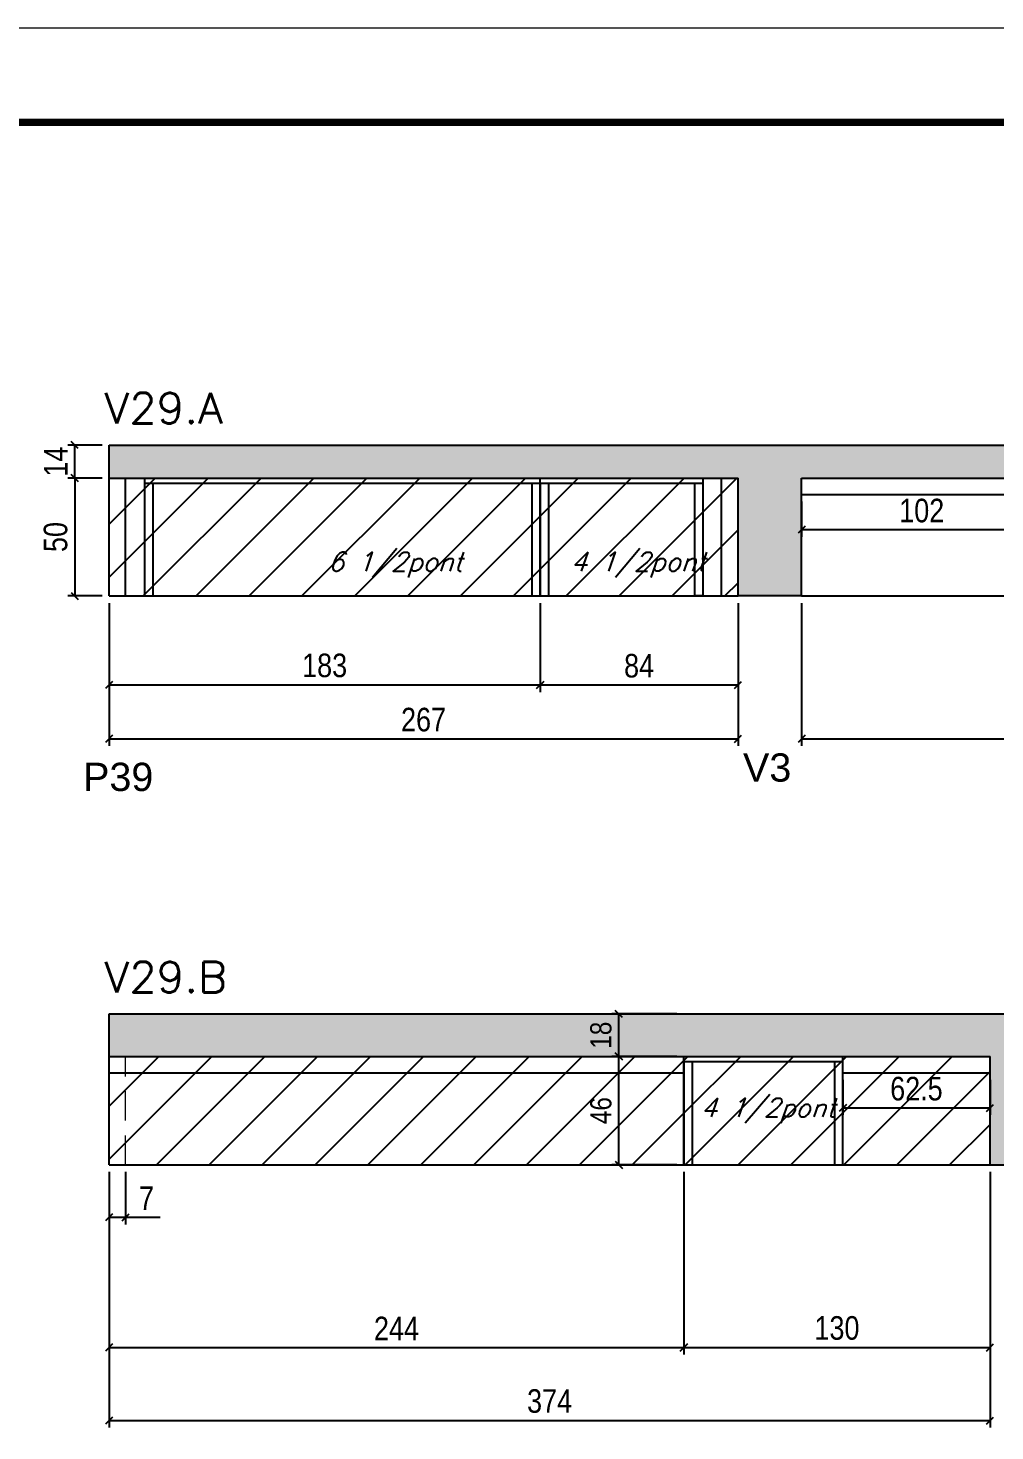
# Model space of a CAD drawing. Extents: x -10448 to -1189, y -11772 to 17235.
# Drawn here: x -5155 to -4745, y 8209 to 8804 of the extents above; entities that cross this region are included whole.
import ezdxf

# ---------------------------------------------------------------- set-up
doc = ezdxf.new("R2010")
doc.units = 0
doc.linetypes.add('DASHED', pattern=[0.75, 0.5, -0.25])
doc.linetypes.add('HIDDEN', pattern=[0.375, 0.25, -0.125])
for name, color, linetype in [('5', 5, 'Continuous'), ('COTA', 241, 'Continuous'), ('Painéis', 200, 'Continuous'), ('Reaproveitamento', 251, 'Continuous'), ('SARR_2.2x7', 40, 'Continuous'), ('SARR_3.5x7', 81, 'Continuous'), ('texto', 7, 'Continuous')]:
    doc.layers.add(name, color=color, linetype=linetype)
for name, color, linetype, lineweight in [('Folhas', 255, 'Continuous', 9), ('Sarr 2.2x7', 40, 'Continuous', 9), ('SARRAFO DE PRESSAO', 251, 'DASHED', 9), ('Texto Seção', 7, 'Continuous', 15)]:
    doc.layers.add(name, color=color, linetype=linetype, lineweight=lineweight)
doc.styles.add('COTA TECNICA', font='techl___.ttf', dxfattribs={"height": 10})
doc.styles.add('COTA TECNICA-50', font='techl___.ttf', dxfattribs={"height": 9})
doc.styles.add('REGUA-120', font='ROMANS.shx', dxfattribs={"height": 15})
doc.styles.add('Romans', font='romans.shx')
doc.styles.get("Standard").update_dxf_attribs({"font": 'arial.ttf'})
doc.dimstyles.new('COTA PAINEL-50', dxfattribs={"dimtxt": 9, "dimasz": 3, "dimexe": 3, "dimexo": 3, "dimgap": 3, "dimtad": 1, "dimdec": 1, "dimzin": 12, "dimdsep": 46, "dimtxsty": 'COTA TECNICA-50', "dimblk1": 'OBLIQUE', "dimblk2": 'OBLIQUE', "dimsah": 1, "dimcen": 0.9, "dimclrd": 4, "dimclre": 4, "dimclrt": 240, "dimadec": 1, "dimazin": 3, "dimtfac": 1, "dimtdec": 1, "dimtmove": 0, "dimatfit": 3, "dimfxl": 1, "dimtolj": 1, "dimtzin": 12, "dimarcsym": 0})
doc.dimstyles.new('PAINEL', dxfattribs={"dimtxt": 10, "dimasz": 3, "dimexe": 3, "dimexo": 3, "dimgap": 3, "dimtad": 1, "dimdec": 1, "dimzin": 12, "dimdsep": 46, "dimtxsty": 'COTA TECNICA', "dimblk1": 'OBLIQUE', "dimblk2": 'OBLIQUE', "dimsah": 1, "dimcen": 0.9, "dimclrd": 4, "dimclre": 4, "dimclrt": 240, "dimadec": 1, "dimazin": 3, "dimtfac": 1, "dimtdec": 1, "dimtmove": 0, "dimatfit": 3, "dimfxl": 1, "dimtolj": 1, "dimtzin": 12, "dimarcsym": 0})
pattern_1 = [(50, (-139469.2827, -18395.9775), (5.46554007, -0.47817257), [0.5715, -6.2865]), (355, (-139469.2827, -18395.9775), (-1.05730264, 5.73170536), [0.4572, -5.02921753]), (100.4514447, (-139468.827, -18396.0174), (4.40823741, 5.25353256), [0.48570026, -5.34270734]), (46.1842, (-139469.283, -18394.4535), (8.13237123, -1.26126984), [0.85725, -9.42975]), (96.6355576, (-139468.605, -18394.559), (7.122124, 7.42278374), [0.7285507, -8.01406824]), (351.184151, (-139469.283, -18394.4535), (7.122124, 7.42278374), [0.685799, -7.54379196]), (21, (-139468.5207, -18394.8345), (4.54843174, -3.06795595), [0.5715, -6.2865]), (326, (-139468.5207, -18394.8345), (1.85406085, 5.52563898), [0.4572, -5.0292]), (71.451445, (-139468.1417, -18395.09), (6.40249258, 2.45768307), [0.48570026, -5.34269813]), (37.5, (-139469.2827, -18395.9775), (0.092658098, 2.536651166), [0, -4.96824, 0, -5.1054, 0, -5.04825]), (7.5, (-139469.2827, -18395.9775), (2.004589875, 3.005417245), [0, -2.91084, 0, -4.85394, 0, -1.92405]), (327.5, (-139470.982, -18395.9775), (4.067717855, -0.17186232), [0, -1.905, 0, -5.9436, 0, -7.8867]), (317.5, (-139471.744, -18395.9775), (4.44387544, 0.76279473), [0, -2.4765, 0, -3.94716, 0, -5.6007])]
pattern_2 = [(45, (-139469.283, -18395.978), (-11.2253202, 11.2253202), [])]

# ---------------------------------------------------------------- blocks, each defined once
blk = doc.blocks.new('9999999999')
at = {"layer": 'Folhas'}
blk.add_lwpolyline([(98138.98, 34190.21), (99623.98, 34190.21), (99623.98, 35240.21), (98138.98, 35240.21)], close=True, dxfattribs=at)
at = {"layer": 'Folhas', "color": 30, "const_width": 3}
blk.add_lwpolyline([(98213.98, 34230.21), (99583.98, 34230.21), (99583.98, 35200.21), (98213.98, 35200.21)], close=True, dxfattribs=at)
blk = doc.blocks.new('_Oblique')
at = {"color": 0, "linetype": 'ByBlock', "lineweight": -2}
blk.add_line((-0.5, -0.5), (0.5, 0.5), dxfattribs=at)
blk = doc.blocks.new('*D463')
at = {"layer": 'COTA', "color": 4, "linetype": 'ByBlock', "lineweight": -2, "transparency": 16777216}
for p, q in [((-5120.69, 8560.25), (-5120.69, 8522.48)), ((-4937.69, 8560.25), (-4937.69, 8522.48)), ((-5120.69, 8525.48), (-4937.69, 8525.48))]:
    blk.add_line(p, q, dxfattribs=at)
at = {"layer": 'Defpoints', "color": 0, "linetype": 'ByBlock', "transparency": 16777216}
for p in [(-5120.69, 8563.25), (-4937.69, 8563.25), (-4937.69, 8525.48)]:
    blk.add_point(p, dxfattribs=at)
at = {"layer": 'COTA', "color": 4, "linetype": 'ByBlock', "lineweight": -2, "transparency": 16777216, "xscale": 3, "yscale": 3, "zscale": 3, "rotation": 180}
blk.add_blockref('_Oblique', (-5120.69, 8525.48), dxfattribs=at)
at = {"layer": 'COTA', "color": 4, "linetype": 'ByBlock', "lineweight": -2, "transparency": 16777216, "xscale": 3, "yscale": 3, "zscale": 3}
blk.add_blockref('_Oblique', (-4937.69, 8525.48), dxfattribs=at)
at = {"layer": 'COTA', "color": 240, "linetype": 'ByBlock', "transparency": 16777216, "insert": (-5029.19, 8533.72), "char_height": 10, "attachment_point": 5, "style": 'COTA TECNICA'}
blk.add_mtext('\\A1;183', dxfattribs=at)
blk = doc.blocks.new('*D464')
at = {"layer": 'COTA', "color": 4, "linetype": 'ByBlock', "lineweight": -2, "transparency": 16777216}
for p, q in [((-4937.69, 8560.25), (-4937.69, 8522.48)), ((-4853.69, 8560.25), (-4853.69, 8522.48)), ((-4937.69, 8525.48), (-4853.69, 8525.48))]:
    blk.add_line(p, q, dxfattribs=at)
at = {"layer": 'Defpoints', "color": 0, "linetype": 'ByBlock', "transparency": 16777216}
for p in [(-4937.69, 8563.25), (-4853.69, 8563.25), (-4853.69, 8525.48)]:
    blk.add_point(p, dxfattribs=at)
at = {"layer": 'COTA', "color": 4, "linetype": 'ByBlock', "lineweight": -2, "transparency": 16777216, "xscale": 3, "yscale": 3, "zscale": 3, "rotation": 180}
blk.add_blockref('_Oblique', (-4937.69, 8525.48), dxfattribs=at)
at = {"layer": 'COTA', "color": 4, "linetype": 'ByBlock', "lineweight": -2, "transparency": 16777216, "xscale": 3, "yscale": 3, "zscale": 3}
blk.add_blockref('_Oblique', (-4853.69, 8525.48), dxfattribs=at)
at = {"layer": 'COTA', "color": 240, "linetype": 'ByBlock', "transparency": 16777216, "insert": (-4895.69, 8533.58), "char_height": 10, "attachment_point": 5, "style": 'COTA TECNICA'}
blk.add_mtext('\\A1;84', dxfattribs=at)
blk = doc.blocks.new('*D465')
at = {"layer": 'COTA', "color": 4, "linetype": 'ByBlock', "lineweight": -2, "transparency": 16777216}
for p, q in [((-5120.69, 8560.25), (-5120.69, 8499.62)), ((-4853.69, 8560.25), (-4853.69, 8499.62)), ((-5120.69, 8502.62), (-4853.69, 8502.62))]:
    blk.add_line(p, q, dxfattribs=at)
at = {"layer": 'Defpoints', "color": 0, "linetype": 'ByBlock', "transparency": 16777216}
for p in [(-5120.69, 8563.25), (-4853.69, 8563.25), (-4853.69, 8502.62)]:
    blk.add_point(p, dxfattribs=at)
at = {"layer": 'COTA', "color": 4, "linetype": 'ByBlock', "lineweight": -2, "transparency": 16777216, "xscale": 3, "yscale": 3, "zscale": 3, "rotation": 180}
blk.add_blockref('_Oblique', (-5120.69, 8502.62), dxfattribs=at)
at = {"layer": 'COTA', "color": 4, "linetype": 'ByBlock', "lineweight": -2, "transparency": 16777216, "xscale": 3, "yscale": 3, "zscale": 3}
blk.add_blockref('_Oblique', (-4853.69, 8502.62), dxfattribs=at)
at = {"layer": 'COTA', "color": 240, "linetype": 'ByBlock', "transparency": 16777216, "insert": (-4987.19, 8510.72), "char_height": 10, "attachment_point": 5, "style": 'COTA TECNICA'}
blk.add_mtext('\\A1;267', dxfattribs=at)
blk = doc.blocks.new('*D1567')
at = {"layer": 'COTA', "color": 4, "linetype": 'ByBlock', "lineweight": -2, "transparency": 16777216}
for p, q in [((-5123.69, 8627.25), (-5138.27, 8627.25)), ((-5135.27, 8613.25), (-5135.27, 8627.25)), ((-5123.69, 8613.25), (-5138.27, 8613.25))]:
    blk.add_line(p, q, dxfattribs=at)
at = {"layer": 'Defpoints', "color": 0, "linetype": 'ByBlock', "transparency": 16777216}
for p in [(-5135.27, 8627.25), (-5120.69, 8627.25), (-5120.69, 8613.25)]:
    blk.add_point(p, dxfattribs=at)
at = {"layer": 'COTA', "color": 4, "linetype": 'ByBlock', "lineweight": -2, "transparency": 16777216, "xscale": 3, "yscale": 3, "zscale": 3}
for p, rotation in [((-5135.27, 8627.25), 90), ((-5135.27, 8613.25), 270)]:
    blk.add_blockref('_Oblique', p, dxfattribs=dict(at, rotation=rotation))
at = {"layer": 'COTA', "color": 240, "linetype": 'ByBlock', "transparency": 16777216, "insert": (-5143.34, 8620.25), "char_height": 10, "attachment_point": 5, "rotation": 90, "style": 'COTA TECNICA'}
blk.add_mtext('\\A1;14', dxfattribs=at)
blk = doc.blocks.new('*D1568')
at = {"layer": 'COTA', "color": 4, "linetype": 'ByBlock', "lineweight": -2, "transparency": 16777216}
for p, q in [((-5123.69, 8613.25), (-5138.27, 8613.25)), ((-5135.27, 8613.25), (-5135.27, 8563.25)), ((-5123.69, 8563.25), (-5138.27, 8563.25))]:
    blk.add_line(p, q, dxfattribs=at)
at = {"layer": 'Defpoints', "color": 0, "linetype": 'ByBlock', "transparency": 16777216}
for p in [(-5120.69, 8613.25), (-5135.27, 8563.25), (-5120.69, 8563.25)]:
    blk.add_point(p, dxfattribs=at)
at = {"layer": 'COTA', "color": 4, "linetype": 'ByBlock', "lineweight": -2, "transparency": 16777216, "xscale": 3, "yscale": 3, "zscale": 3}
for p, rotation in [((-5135.27, 8613.25), 90), ((-5135.27, 8563.25), 270)]:
    blk.add_blockref('_Oblique', p, dxfattribs=dict(at, rotation=rotation))
at = {"layer": 'COTA', "color": 240, "linetype": 'ByBlock', "transparency": 16777216, "insert": (-5143.38, 8588.25), "char_height": 10, "attachment_point": 5, "rotation": 90, "style": 'COTA TECNICA'}
blk.add_mtext('\\A1;50', dxfattribs=at)
blk = doc.blocks.new('*D1569')
at = {"layer": 'COTA', "color": 4, "linetype": 'ByBlock', "lineweight": -2, "transparency": 16777216}
for p, q in [((-4826.69, 8603.25), (-4826.69, 8588.32)), ((-4724.69, 8603.25), (-4724.69, 8588.32)), ((-4724.69, 8591.32), (-4826.69, 8591.32))]:
    blk.add_line(p, q, dxfattribs=at)
at = {"layer": 'Defpoints', "color": 0, "linetype": 'ByBlock', "transparency": 16777216}
for p in [(-4826.69, 8606.25), (-4724.69, 8606.25), (-4826.69, 8591.32)]:
    blk.add_point(p, dxfattribs=at)
at = {"layer": 'COTA', "color": 4, "linetype": 'ByBlock', "lineweight": -2, "transparency": 16777216, "xscale": 3, "yscale": 3, "zscale": 3, "rotation": 180}
blk.add_blockref('_Oblique', (-4826.69, 8591.32), dxfattribs=at)
at = {"layer": 'COTA', "color": 4, "linetype": 'ByBlock', "lineweight": -2, "transparency": 16777216, "xscale": 3, "yscale": 3, "zscale": 3}
blk.add_blockref('_Oblique', (-4724.69, 8591.32), dxfattribs=at)
at = {"layer": 'COTA', "color": 240, "linetype": 'ByBlock', "transparency": 16777216, "insert": (-4775.69, 8599.42), "char_height": 10, "attachment_point": 5, "style": 'COTA TECNICA'}
blk.add_mtext('\\A1;102', dxfattribs=at)
blk = doc.blocks.new('*D467')
at = {"layer": 'COTA', "color": 4, "linetype": 'ByBlock', "lineweight": -2, "transparency": 16777216}
for p, q in [((-5120.69, 8318.87), (-5120.69, 8241.37)), ((-4876.69, 8318.87), (-4876.69, 8241.37)), ((-5120.69, 8244.37), (-4876.69, 8244.37))]:
    blk.add_line(p, q, dxfattribs=at)
at = {"layer": 'Defpoints', "color": 0, "linetype": 'ByBlock', "transparency": 16777216}
for p in [(-5120.69, 8321.87), (-4876.69, 8321.87), (-4876.69, 8244.37)]:
    blk.add_point(p, dxfattribs=at)
at = {"layer": 'COTA', "color": 4, "linetype": 'ByBlock', "lineweight": -2, "transparency": 16777216, "xscale": 3, "yscale": 3, "zscale": 3, "rotation": 180}
blk.add_blockref('_Oblique', (-5120.69, 8244.37), dxfattribs=at)
at = {"layer": 'COTA', "color": 4, "linetype": 'ByBlock', "lineweight": -2, "transparency": 16777216, "xscale": 3, "yscale": 3, "zscale": 3}
blk.add_blockref('_Oblique', (-4876.69, 8244.37), dxfattribs=at)
at = {"layer": 'COTA', "color": 240, "linetype": 'ByBlock', "transparency": 16777216, "insert": (-4998.69, 8252.44), "char_height": 10, "attachment_point": 5, "style": 'COTA TECNICA'}
blk.add_mtext('\\A1;244', dxfattribs=at)
blk = doc.blocks.new('*D468')
at = {"layer": 'COTA', "color": 4, "linetype": 'ByBlock', "lineweight": -2, "transparency": 16777216}
for p, q in [((-4876.69, 8318.87), (-4876.69, 8241.37)), ((-4746.69, 8297.87), (-4746.69, 8241.37)), ((-4876.69, 8244.37), (-4746.69, 8244.37))]:
    blk.add_line(p, q, dxfattribs=at)
at = {"layer": 'Defpoints', "color": 0, "linetype": 'ByBlock', "transparency": 16777216}
for p in [(-4876.69, 8321.87), (-4746.69, 8300.87), (-4746.69, 8244.37)]:
    blk.add_point(p, dxfattribs=at)
at = {"layer": 'COTA', "color": 4, "linetype": 'ByBlock', "lineweight": -2, "transparency": 16777216, "xscale": 3, "yscale": 3, "zscale": 3, "rotation": 180}
blk.add_blockref('_Oblique', (-4876.69, 8244.37), dxfattribs=at)
at = {"layer": 'COTA', "color": 4, "linetype": 'ByBlock', "lineweight": -2, "transparency": 16777216, "xscale": 3, "yscale": 3, "zscale": 3}
blk.add_blockref('_Oblique', (-4746.69, 8244.37), dxfattribs=at)
at = {"layer": 'COTA', "color": 240, "linetype": 'ByBlock', "transparency": 16777216, "insert": (-4811.69, 8252.59), "char_height": 10, "attachment_point": 5, "style": 'COTA TECNICA'}
blk.add_mtext('\\A1;130', dxfattribs=at)
blk = doc.blocks.new('*D469')
at = {"layer": 'COTA', "color": 4, "linetype": 'ByBlock', "lineweight": -2, "transparency": 16777216}
for p, q in [((-5120.69, 8318.87), (-5120.69, 8210.37)), ((-4746.69, 8318.87), (-4746.69, 8210.37)), ((-5120.69, 8213.37), (-4746.69, 8213.37))]:
    blk.add_line(p, q, dxfattribs=at)
at = {"layer": 'Defpoints', "color": 0, "linetype": 'ByBlock', "transparency": 16777216}
for p in [(-5120.69, 8321.87), (-4746.69, 8321.87), (-4746.69, 8213.37)]:
    blk.add_point(p, dxfattribs=at)
at = {"layer": 'COTA', "color": 4, "linetype": 'ByBlock', "lineweight": -2, "transparency": 16777216, "xscale": 3, "yscale": 3, "zscale": 3, "rotation": 180}
blk.add_blockref('_Oblique', (-5120.69, 8213.37), dxfattribs=at)
at = {"layer": 'COTA', "color": 4, "linetype": 'ByBlock', "lineweight": -2, "transparency": 16777216, "xscale": 3, "yscale": 3, "zscale": 3}
blk.add_blockref('_Oblique', (-4746.69, 8213.37), dxfattribs=at)
at = {"layer": 'COTA', "color": 240, "linetype": 'ByBlock', "transparency": 16777216, "insert": (-4933.69, 8221.59), "char_height": 10, "attachment_point": 5, "style": 'COTA TECNICA'}
blk.add_mtext('\\A1;374', dxfattribs=at)
blk = doc.blocks.new('*D1570')
at = {"layer": 'COTA', "color": 4, "linetype": 'ByBlock', "lineweight": -2, "transparency": 16777216}
for p, q in [((-4809.19, 8357.87), (-4809.19, 8343.02)), ((-4746.69, 8357.87), (-4746.69, 8343.02)), ((-4809.19, 8346.02), (-4746.69, 8346.02))]:
    blk.add_line(p, q, dxfattribs=at)
at = {"layer": 'Defpoints', "color": 0, "linetype": 'ByBlock', "transparency": 16777216}
for p in [(-4809.19, 8360.87), (-4746.69, 8360.87), (-4746.69, 8346.02)]:
    blk.add_point(p, dxfattribs=at)
at = {"layer": 'COTA', "color": 4, "linetype": 'ByBlock', "lineweight": -2, "transparency": 16777216, "xscale": 3, "yscale": 3, "zscale": 3, "rotation": 180}
blk.add_blockref('_Oblique', (-4809.19, 8346.02), dxfattribs=at)
at = {"layer": 'COTA', "color": 4, "linetype": 'ByBlock', "lineweight": -2, "transparency": 16777216, "xscale": 3, "yscale": 3, "zscale": 3}
blk.add_blockref('_Oblique', (-4746.69, 8346.02), dxfattribs=at)
at = {"layer": 'COTA', "color": 240, "linetype": 'ByBlock', "transparency": 16777216, "insert": (-4777.94, 8354.13), "char_height": 10, "attachment_point": 5, "style": 'COTA TECNICA'}
blk.add_mtext('\\A1;62.5', dxfattribs=at)
blk = doc.blocks.new('*D1585')
at = {"layer": 'COTA', "color": 4, "linetype": 'ByBlock', "lineweight": -2, "transparency": 16777216}
for p, q in [((-5120.69, 8318.87), (-5120.69, 8296.6)), ((-5113.69, 8318.87), (-5113.69, 8296.6)), ((-5120.69, 8299.6), (-5113.69, 8299.6)), ((-5113.69, 8299.6), (-5098.96, 8299.6))]:
    blk.add_line(p, q, dxfattribs=at)
at = {"layer": 'Defpoints', "color": 0, "linetype": 'ByBlock', "transparency": 16777216}
for p in [(-5120.69, 8321.87), (-5113.69, 8321.87), (-5113.69, 8299.6)]:
    blk.add_point(p, dxfattribs=at)
at = {"layer": 'COTA', "color": 4, "linetype": 'ByBlock', "lineweight": -2, "transparency": 16777216, "xscale": 3, "yscale": 3, "zscale": 3, "rotation": 180}
blk.add_blockref('_Oblique', (-5120.69, 8299.6), dxfattribs=at)
at = {"layer": 'COTA', "color": 4, "linetype": 'ByBlock', "lineweight": -2, "transparency": 16777216, "xscale": 3, "yscale": 3, "zscale": 3}
blk.add_blockref('_Oblique', (-5113.69, 8299.6), dxfattribs=at)
at = {"layer": 'COTA', "color": 240, "linetype": 'ByBlock', "transparency": 16777216, "insert": (-5104.82, 8307.68), "char_height": 10, "attachment_point": 5, "style": 'COTA TECNICA'}
blk.add_mtext('\\A1;7', dxfattribs=at)
blk = doc.blocks.new('*D1586')
at = {"layer": 'COTA', "color": 4, "linetype": 'ByBlock', "lineweight": -2, "transparency": 16777216}
for p, q in [((-4826.69, 8560.25), (-4826.69, 8499.62)), ((-4615.19, 8560.25), (-4615.19, 8499.62)), ((-4826.69, 8502.62), (-4615.19, 8502.62))]:
    blk.add_line(p, q, dxfattribs=at)
at = {"layer": 'Defpoints', "color": 0, "linetype": 'ByBlock', "transparency": 16777216}
for p in [(-4826.69, 8563.25), (-4615.19, 8563.25), (-4615.19, 8502.62)]:
    blk.add_point(p, dxfattribs=at)
at = {"layer": 'COTA', "color": 4, "linetype": 'ByBlock', "lineweight": -2, "transparency": 16777216, "xscale": 3, "yscale": 3, "zscale": 3, "rotation": 180}
blk.add_blockref('_Oblique', (-4826.69, 8502.62), dxfattribs=at)
at = {"layer": 'COTA', "color": 4, "linetype": 'ByBlock', "lineweight": -2, "transparency": 16777216, "xscale": 3, "yscale": 3, "zscale": 3}
blk.add_blockref('_Oblique', (-4615.19, 8502.62), dxfattribs=at)
at = {"layer": 'COTA', "color": 240, "linetype": 'ByBlock', "transparency": 16777216, "insert": (-4720.94, 8510.73), "char_height": 10, "attachment_point": 5, "style": 'COTA TECNICA'}
blk.add_mtext('\\A1;211.5', dxfattribs=at)
blk = doc.blocks.new('*D1592')
at = {"layer": 'COTA', "color": 4, "linetype": 'ByBlock', "lineweight": -2, "transparency": 16777216}
for p, q in [((-4879.69, 8367.87), (-4907.28, 8367.87)), ((-4904.28, 8321.87), (-4904.28, 8367.87)), ((-4879.69, 8321.87), (-4907.28, 8321.87))]:
    blk.add_line(p, q, dxfattribs=at)
at = {"layer": 'Defpoints', "color": 0, "linetype": 'ByBlock', "transparency": 16777216}
for p in [(-4904.28, 8367.87), (-4876.69, 8367.87), (-4876.69, 8321.87)]:
    blk.add_point(p, dxfattribs=at)
at = {"layer": 'COTA', "color": 4, "linetype": 'ByBlock', "lineweight": -2, "transparency": 16777216, "xscale": 3, "yscale": 3, "zscale": 3}
for p, rotation in [((-4904.28, 8367.87), 90), ((-4904.28, 8321.87), 270)]:
    blk.add_blockref('_Oblique', p, dxfattribs=dict(at, rotation=rotation))
at = {"layer": 'COTA', "color": 240, "linetype": 'ByBlock', "transparency": 16777216, "insert": (-4911.87, 8344.87), "char_height": 9, "attachment_point": 5, "rotation": 90, "style": 'COTA TECNICA-50'}
blk.add_mtext('\\A1;46', dxfattribs=at)
blk = doc.blocks.new('*D1593')
at = {"layer": 'COTA', "color": 4, "linetype": 'ByBlock', "lineweight": -2, "transparency": 16777216}
for p, q in [((-4879.69, 8385.87), (-4907.28, 8385.87)), ((-4904.28, 8367.87), (-4904.28, 8385.87)), ((-4879.69, 8367.87), (-4907.28, 8367.87))]:
    blk.add_line(p, q, dxfattribs=at)
at = {"layer": 'Defpoints', "color": 0, "linetype": 'ByBlock', "transparency": 16777216}
for p in [(-4904.28, 8385.87), (-4876.69, 8385.87), (-4876.69, 8367.87)]:
    blk.add_point(p, dxfattribs=at)
at = {"layer": 'COTA', "color": 4, "linetype": 'ByBlock', "lineweight": -2, "transparency": 16777216, "xscale": 3, "yscale": 3, "zscale": 3}
for p, rotation in [((-4904.28, 8385.87), 90), ((-4904.28, 8367.87), 270)]:
    blk.add_blockref('_Oblique', p, dxfattribs=dict(at, rotation=rotation))
at = {"layer": 'COTA', "color": 240, "linetype": 'ByBlock', "transparency": 16777216, "insert": (-4911.87, 8376.87), "char_height": 9, "attachment_point": 5, "rotation": 90, "style": 'COTA TECNICA-50'}
blk.add_mtext('\\A1;18', dxfattribs=at)

msp = doc.modelspace()

# ---------------------------------------------------------------- hatches: boundary and pattern name
at = {"layer": 'COTA', "linetype": 'ByBlock'}
h = msp.add_hatch(dxfattribs=at)
h.set_pattern_fill('AR-CONC', color=256, scale=0.03)
h.set_pattern_definition(pattern_1)
h.paths.add_polyline_path([(-4853.69, 8563.25), (-4826.69, 8563.25), (-4826.69, 8613.25), (-4642.19, 8613.25), (-4642.19, 8583.25), (-4615.19, 8583.25), (-4615.19, 8627.25), (-5120.69, 8627.25), (-5120.69, 8613.25), (-4853.69, 8613.25)])
h = msp.add_hatch(dxfattribs=at)
h.set_pattern_fill('AR-CONC', color=256, scale=0.03)
h.set_pattern_definition(pattern_1)
h.paths.add_polyline_path([(-4746.69, 8367.87), (-4746.69, 8321.87), (-4730.78, 8321.87), (-4730.78, 8368.87), (-4689.78, 8368.87), (-4689.78, 8321.87), (-4658.69, 8321.87), (-4658.69, 8385.87), (-4689.78, 8385.87), (-4689.78, 8380.87), (-4730.78, 8380.87), (-4730.78, 8385.87), (-5120.69, 8385.87), (-5120.69, 8367.87)])
at = {"layer": 'Reaproveitamento', "linetype": 'ByBlock'}
h = msp.add_hatch(dxfattribs=at)
h.set_pattern_fill('ANSI31', color=256, scale=5)
h.set_pattern_definition(pattern_2)
h.paths.add_polyline_path([(-5120.69, 8613.25), (-5120.69, 8563.25), (-4937.69, 8563.25), (-4937.69, 8613.25)])
h = msp.add_hatch(dxfattribs=at)
h.set_pattern_fill('ANSI31', color=256, scale=5)
h.set_pattern_definition(pattern_2)
h.paths.add_polyline_path([(-4937.69, 8613.25), (-4937.69, 8563.25), (-4853.69, 8563.25), (-4853.69, 8613.25)])
h = msp.add_hatch(dxfattribs=at)
h.set_pattern_fill('ANSI31', color=256, scale=5)
h.set_pattern_definition(pattern_2)
h.paths.add_polyline_path([(-4876.69, 8321.87), (-4876.69, 8367.87), (-5120.69, 8367.87), (-5120.69, 8321.87)])
h = msp.add_hatch(dxfattribs=at)
h.set_pattern_fill('ANSI31', color=256, scale=5)
h.set_pattern_definition(pattern_2)
h.paths.add_polyline_path([(-4746.69, 8321.87), (-4746.69, 8367.87), (-4876.69, 8367.87), (-4876.69, 8321.87)])

# ---------------------------------------------------------------- linework, layer by layer
at = {"layer": 'COTA', "linetype": 'ByBlock'}
for p, q in [((-5120.69, 8627.25), (-4615.19, 8627.25)), ((-5120.69, 8613.25), (-5120.69, 8627.25)), ((-4826.69, 8563.25), (-4853.69, 8563.25)), ((-5120.69, 8385.87), (-4667.69, 8385.87)), ((-5120.69, 8367.87), (-5120.69, 8385.87)), ((-4746.69, 8321.87), (-4730.78, 8321.87))]:
    msp.add_line(p, q, dxfattribs=at)
at = {"layer": 'Painéis', "linetype": 'ByBlock'}
for p, q in [((-5120.69, 8613.25), (-4853.69, 8613.25)), ((-5120.69, 8563.25), (-5120.69, 8613.25)), ((-4937.69, 8563.25), (-4937.69, 8613.25)), ((-4853.69, 8563.25), (-4853.69, 8613.25)), ((-4826.69, 8613.25), (-4642.19, 8613.25)), ((-4826.69, 8563.25), (-4826.69, 8613.25)), ((-5120.69, 8563.25), (-4853.69, 8563.25)), ((-5120.69, 8563.25), (-4853.69, 8563.25)), ((-4826.69, 8563.25), (-4724.69, 8563.25)), ((-5120.69, 8367.87), (-4746.69, 8367.87)), ((-5120.69, 8321.87), (-5120.69, 8367.87)), ((-4876.69, 8321.87), (-4876.69, 8367.87)), ((-4746.69, 8321.87), (-4746.69, 8367.87)), ((-5120.69, 8321.87), (-4746.69, 8321.87))]:
    msp.add_line(p, q, dxfattribs=at)
at = {"layer": 'Sarr 2.2x7', "linetype": 'HIDDEN', "ltscale": 50}
msp.add_line((-5113.69, 8321.87), (-5113.69, 8367.87), dxfattribs=at)
at = {"layer": 'SARR_2.2x7', "linetype": 'Continuous'}
for p, q in [((-5113.69, 8563.25), (-5113.69, 8613.25)), ((-4860.69, 8563.25), (-4860.69, 8613.25)), ((-5105.69, 8611.05), (-4937.69, 8611.05)), ((-4937.69, 8611.05), (-4868.69, 8611.05)), ((-4826.69, 8606.25), (-4724.69, 8606.25)), ((-4876.69, 8365.67), (-4809.19, 8365.67)), ((-5120.69, 8360.87), (-4876.69, 8360.87)), ((-4809.19, 8360.87), (-4746.69, 8360.87))]:
    msp.add_line(p, q, dxfattribs=at)
at = {"layer": 'SARR_3.5x7'}
for p, q in [((-5105.69, 8613.25), (-5105.69, 8563.25)), ((-4868.69, 8613.25), (-4868.69, 8563.25)), ((-5102.19, 8611.05), (-5102.19, 8563.25)), ((-4941.19, 8611.05), (-4941.19, 8563.25)), ((-4937.69, 8611.05), (-4937.69, 8563.25)), ((-4934.19, 8611.05), (-4934.19, 8563.25)), ((-4872.19, 8611.05), (-4872.19, 8563.25)), ((-5105.69, 8563.25), (-5102.19, 8563.25)), ((-4941.19, 8563.25), (-4937.69, 8563.25)), ((-4937.69, 8563.25), (-4934.19, 8563.25)), ((-4868.69, 8563.25), (-4872.19, 8563.25)), ((-4876.69, 8365.67), (-4876.69, 8321.87)), ((-4873.19, 8365.67), (-4873.19, 8321.87)), ((-4812.69, 8365.67), (-4812.69, 8321.87)), ((-4809.19, 8321.87), (-4809.19, 8367.87)), ((-4880.19, 8321.87), (-4876.69, 8321.87)), ((-4876.69, 8321.87), (-4873.19, 8321.87))]:
    msp.add_line(p, q, dxfattribs=at)

# ---------------------------------------------------------------- block references
at = {"layer": 'SARRAFO DE PRESSAO', "color": 6, "linetype": 'ByBlock'}
msp.add_blockref('9999999999', (-103818.76, -26436), dxfattribs=at)

# ---------------------------------------------------------------- texts
at = {"layer": '5', "linetype": 'Continuous'}
for s, p in [('V3', (-4851.57, 8484.46)), ('P39', (-5131.74, 8480.48))]:
    msp.add_text(s, height=12, rotation=0.00004, dxfattribs=at).set_placement(p)
at = {"layer": 'texto', "color": 2, "char_height": 8, "attachment_point": 5, "style": 'Romans'}
for s, insert in [('{\\Q19;\\C256;6 1/2pont}', (-4999.19, 8576.47)), ('{\\Q19;\\C256;4 1/2pont}', (-4896.09, 8576.47)), ('{\\Q19;\\C256;4 1/2pont}', (-4840.92, 8344.84))]:
    msp.add_mtext(s, dxfattribs=dict(at, insert=insert))
at = {"layer": 'Texto Seção', "style": 'REGUA-120', "width": 1.05}
for s, p in [('V29.A', (-5122.69, 8636.44)), ('V29.B', (-5122.69, 8395.05))]:
    msp.add_text(s, height=13, dxfattribs=at).set_placement(p)

# ---------------------------------------------------------------- dimensions: what is measured, and where the dimension line sits
at = {"layer": 'COTA', "linetype": 'ByBlock'}
dim = msp.add_linear_dim(base=(-5135.27, 8627.25), p1=(-5120.69, 8613.25), p2=(-5120.69, 8627.25), angle=90, dimstyle='PAINEL', dxfattribs=at)
dim.commit()
dim.dimension.update_dxf_attribs({"geometry": '*D1567', "text_midpoint": (-5135.27, 8620.25), "dimtype": 160})
for base, p1, p2, dimstyle, picture, middle in [((-5135.27, 8563.25), (-5120.69, 8613.25), (-5120.69, 8563.25), 'PAINEL', '*D1568', (-5143.38, 8588.25)), ((-4904.28, 8385.87), (-4876.69, 8367.87), (-4876.69, 8385.87), 'COTA PAINEL-50', '*D1593', (-4911.87, 8376.87)), ((-4904.28, 8367.87), (-4876.69, 8321.87), (-4876.69, 8367.87), 'COTA PAINEL-50', '*D1592', (-4911.87, 8344.87))]:
    dim = msp.add_linear_dim(base=base, p1=p1, p2=p2, angle=90, dimstyle=dimstyle, dxfattribs=at)
    dim.commit()
    dim.dimension.update_dxf_attribs({"geometry": picture, "text_midpoint": middle})
for base, p1, p2, picture, middle in [((-4826.69, 8591.32), (-4724.69, 8606.25), (-4826.69, 8606.25), '*D1569', (-4775.69, 8599.42)), ((-4937.69, 8525.48), (-5120.69, 8563.25), (-4937.69, 8563.25), '*D463', (-5029.19, 8533.72)), ((-4853.69, 8525.48), (-4937.69, 8563.25), (-4853.69, 8563.25), '*D464', (-4895.69, 8533.58)), ((-4615.19, 8502.62), (-4826.69, 8563.25), (-4615.19, 8563.25), '*D1586', (-4720.94, 8510.73)), ((-4746.69, 8346.02), (-4809.19, 8360.87), (-4746.69, 8360.87), '*D1570', (-4777.94, 8354.13)), ((-4876.69, 8244.37), (-5120.69, 8321.87), (-4876.69, 8321.87), '*D467', (-4998.69, 8252.44)), ((-4746.69, 8213.37), (-5120.69, 8321.87), (-4746.69, 8321.87), '*D469', (-4933.69, 8221.59)), ((-5113.69, 8299.6), (-5120.69, 8321.87), (-5113.69, 8321.87), '*D1585', (-5104.82, 8307.68)), ((-4746.69, 8244.37), (-4876.69, 8321.87), (-4746.69, 8300.87), '*D468', (-4811.69, 8252.59))]:
    dim = msp.add_linear_dim(base=base, p1=p1, p2=p2, dimstyle='PAINEL', dxfattribs=at)
    dim.commit()
    dim.dimension.update_dxf_attribs({"geometry": picture, "text_midpoint": middle})
dim = msp.add_linear_dim(base=(-4853.69, 8502.62), p1=(-5120.69, 8563.25), p2=(-4853.69, 8563.25), dimstyle='PAINEL', dxfattribs=at)
dim.commit()
dim.dimension.update_dxf_attribs({"geometry": '*D465', "text_midpoint": (-4987.19, 8502.62), "dimtype": 160})

doc.saveas('drawing.dxf')
